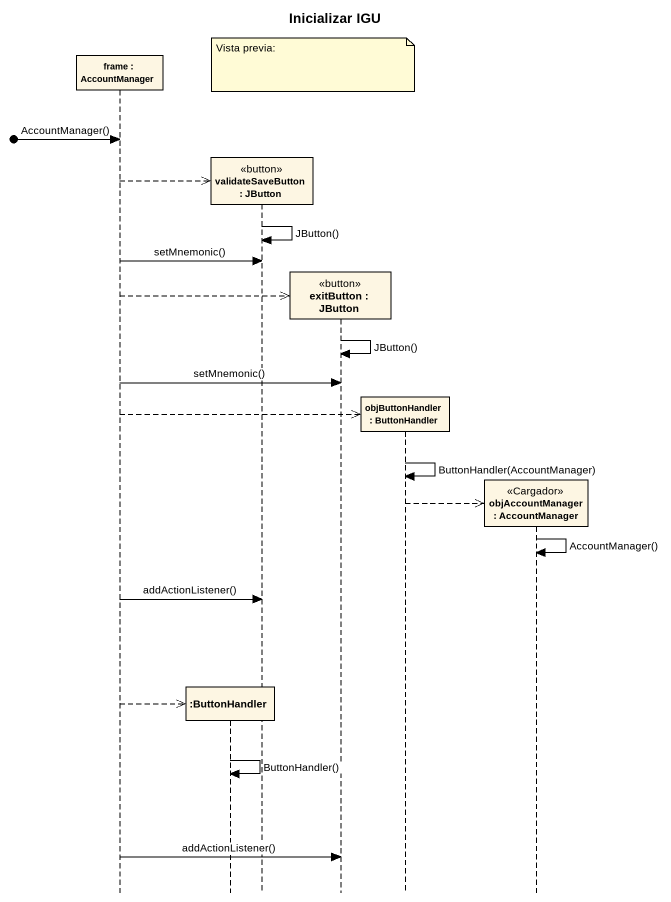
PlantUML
@startuml
title Inicializar IGU
hide footbox
participant "frame : AccountManager" as frame_
participant ":ButtonHandler" as ButtonHandler
participant "validateSaveButton : JButton" as validateSaveButton <<button>>
participant "exitButton : JButton" as exitButton <<button>>
participant "objButtonHandler : ButtonHandler" as objButtonHandler
participant "objAccountManager : AccountManager" as objAccountManager <<Cargador>>

note over exitButton : Vista previa:
[o-> frame_ : AccountManager()
frame_ -->> validateSaveButton **
validateSaveButton -> validateSaveButton : JButton()
frame_ -> validateSaveButton : setMnemonic()
frame_ -->> exitButton **
exitButton -> exitButton : JButton()
frame_ -> exitButton : setMnemonic()
frame_ -->> objButtonHandler **
objButtonHandler -> objButtonHandler : ButtonHandler(AccountManager)
objButtonHandler -->> objAccountManager **
objAccountManager -> objAccountManager : AccountManager()
frame_ -> validateSaveButton : addActionListener()
frame_ -->> ButtonHandler **
ButtonHandler -> ButtonHandler : ButtonHandler()
frame_ -> exitButton : addActionListener()
@enduml
